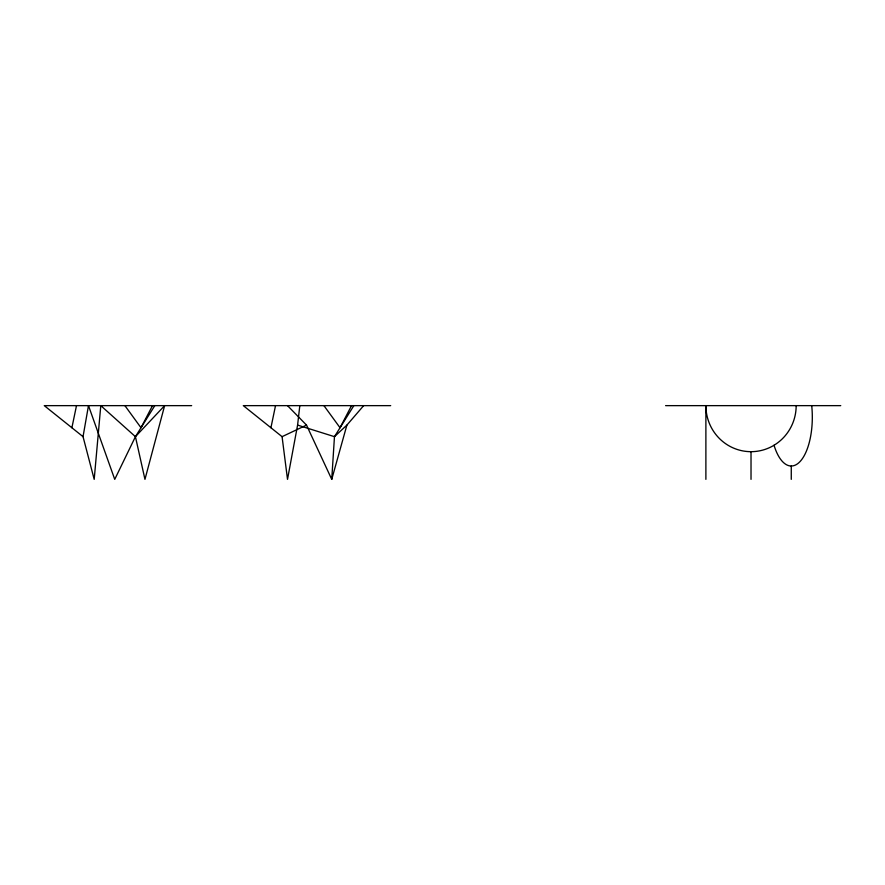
<?xml version="1.0" encoding="UTF-8"?>
<svg xmlns="http://www.w3.org/2000/svg" width="885" height="885" viewBox="0 0 885 885"><rect width="100%" height="100%" fill="white"/><g stroke="black" fill="none" stroke-linecap="round" stroke-linejoin="round"><path stroke-width="1.33" d="M287.514 405.64L306.509 425.099L331.742 479.36L334.464 436.67L353.856 405.64M390.694 405.64L243.309 405.64L282.072 436.67L287.514 479.36L297.592 425.099L299.816 405.64M135.427 436.67L164.632 405.64L144.963 479.36L135.427 436.67L100.79 405.64L94.197 479.36L83.035 436.67L88.478 405.64L114.74 479.36L135.427 436.67L154.82 405.64M71.895 427.754L76.497 405.64M270.921 427.754L275.523 405.64M331.742 479.36L346.898 425.099L363.658 405.64M152.508 405.64L141.003 427.754L124.907 405.64M351.533 405.64L340.039 427.754L323.932 405.64M346.898 425.099L334.464 436.67L297.592 425.099M282.072 436.67L306.509 425.099M191.658 405.64L44.272 405.64L83.035 436.67M665.597 405.64L840.75 405.64M791.267 466.008L791.267 479.36M796.168 405.64A46.031 45.146 -90 0 1 751.022 451.682L751.022 479.36M705.887 405.695L705.887 479.36M751.022 451.682A46.031 45.146 -90 0 1 705.887 405.64M811.711 405.64A48.786 21.052 90 0 1 799.963 461.649A48.786 21.052 90 0 1 774.032 445.243"/></g></svg>
